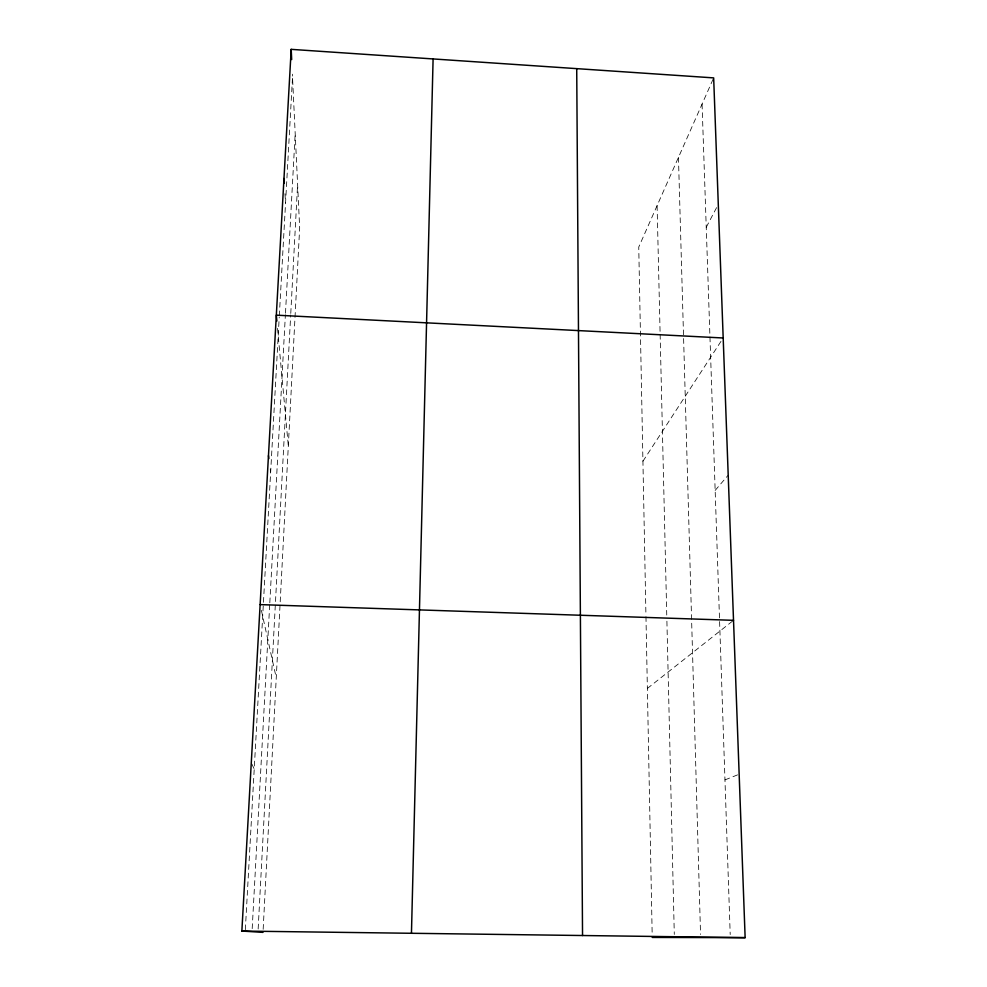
<?xml version="1.0" encoding="UTF-8"?>
<svg xmlns="http://www.w3.org/2000/svg" width="987" height="987" viewBox="0 0 987 987"><rect width="100%" height="100%" fill="white"/><g stroke="black" fill="none" stroke-linecap="round" stroke-linejoin="round"><path stroke-width="0.74" stroke-dasharray="4.93 3.7" d="M258.15 929.001L290.684 314.939M290.77 313.41L297.605 184.335M263.159 929.31L299.666 227.874L292.374 74.185M252.191 928.631L269.722 604.352M269.809 602.823L285.391 314.705M285.477 313.175L295.187 133.492M245.331 929.742L279.222 317.37M279.309 315.852L292.522 77.109M713.058 79.268L638.749 247.058L645.93 615.086M706.248 227.281L718.302 204.346M642.932 461.237L723.187 337.986M715.156 490.416L728.209 475.166M647.361 688.445L733.526 620.329M724.964 779.903L739.164 774.227M251.87 764.037L254.227 769.046M261.407 610.41L276.249 677.785M270.265 469.035L270.66 472.008M277.532 328.363L288.315 445.976M284.959 193.711L285.564 202.853M702.065 104.079L730.207 934.553M678.451 157.389L700.548 934.467M657.095 205.629L660.093 332.767M660.13 334.309L666.756 615.049M666.904 621.218L674.294 934.43M645.967 616.616L652.173 934.368"/><path stroke-width="1.48" d="M411.456 933.283L433.096 58.936M262.998 932.37L241.864 931.062L291.202 49.35L713.663 77.887L745.136 937.65L652.234 937.44M241.864 931.062L745.136 937.65M260.124 604.612L733.526 620.329M723.187 337.986L276.323 315.161L276.866 321.022M268.464 455.661L268.859 458.634M283.972 178.487L284.268 183.051M291.202 49.35L291.683 59.578M576.716 68.634L582.54 935.528"/></g></svg>
